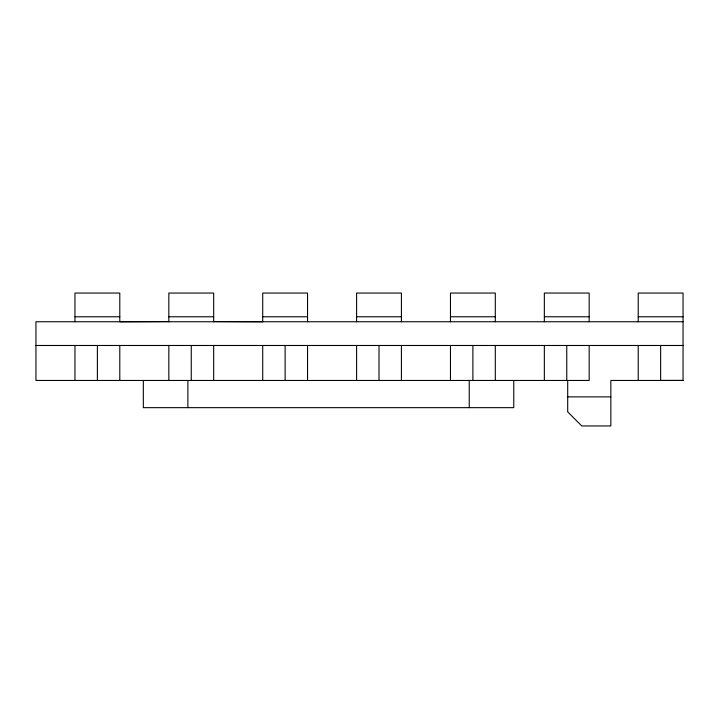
<?xml version="1.0" encoding="UTF-8"?>
<svg xmlns="http://www.w3.org/2000/svg" width="719" height="719" viewBox="0 0 719 719"><rect width="100%" height="100%" fill="white"/><g stroke="black" fill="none" stroke-linecap="round" stroke-linejoin="round"><path stroke-width="1.08" d="M168.839 321.519L119.794 321.752L119.794 293.055L74.965 293.055L74.965 321.752M74.965 316.782L119.794 316.782M168.839 316.782L213.669 316.782M262.714 316.782L307.543 316.782M356.597 316.782L401.418 316.782M450.471 316.782L495.301 316.782M544.346 316.782L589.176 316.782M638.22 316.782L683.05 316.782M683.05 321.752L35.95 321.752L35.95 380.459L589.176 380.459L589.176 345.479M35.95 345.479L683.05 345.479M683.05 380.441L660.635 380.459L660.635 345.479M567.695 396.87L610.835 396.87M213.669 321.519L262.714 321.752L262.714 293.055L307.543 293.055L307.543 321.752M638.22 321.752L638.22 293.055L683.05 293.055L683.05 380.459L610.835 380.459L610.835 425.945L581.761 425.945L567.695 411.879L567.695 380.459M638.22 345.479L638.22 380.459M589.176 321.752L589.176 293.055L544.346 293.055L544.346 321.752M566.761 345.479L566.761 380.459M544.346 345.479L544.346 380.459M513.77 380.459L513.77 407.655L143.333 407.655L143.333 380.459M495.301 321.752L495.301 293.055L450.471 293.055L450.471 321.752M495.301 345.479L495.301 380.459M472.886 345.479L472.886 380.459M469.228 380.459L469.228 407.655M450.471 345.479L450.471 380.459M401.418 321.752L401.418 293.055L356.597 293.055L356.597 321.752M401.418 345.479L401.418 380.459M379.003 345.479L379.003 380.459M356.597 345.479L356.597 380.459M307.543 345.479L307.543 380.459M285.128 345.479L285.128 380.459M262.714 345.479L262.714 380.459M213.669 321.752L213.669 293.055L168.839 293.055L168.839 321.752M213.669 345.479L213.669 380.459M191.254 345.479L191.254 380.459M187.875 380.459L187.875 407.655M168.839 345.479L168.839 380.459M119.794 345.479L119.794 380.459M97.38 345.479L97.38 380.459M74.965 345.479L74.965 380.459"/></g></svg>
